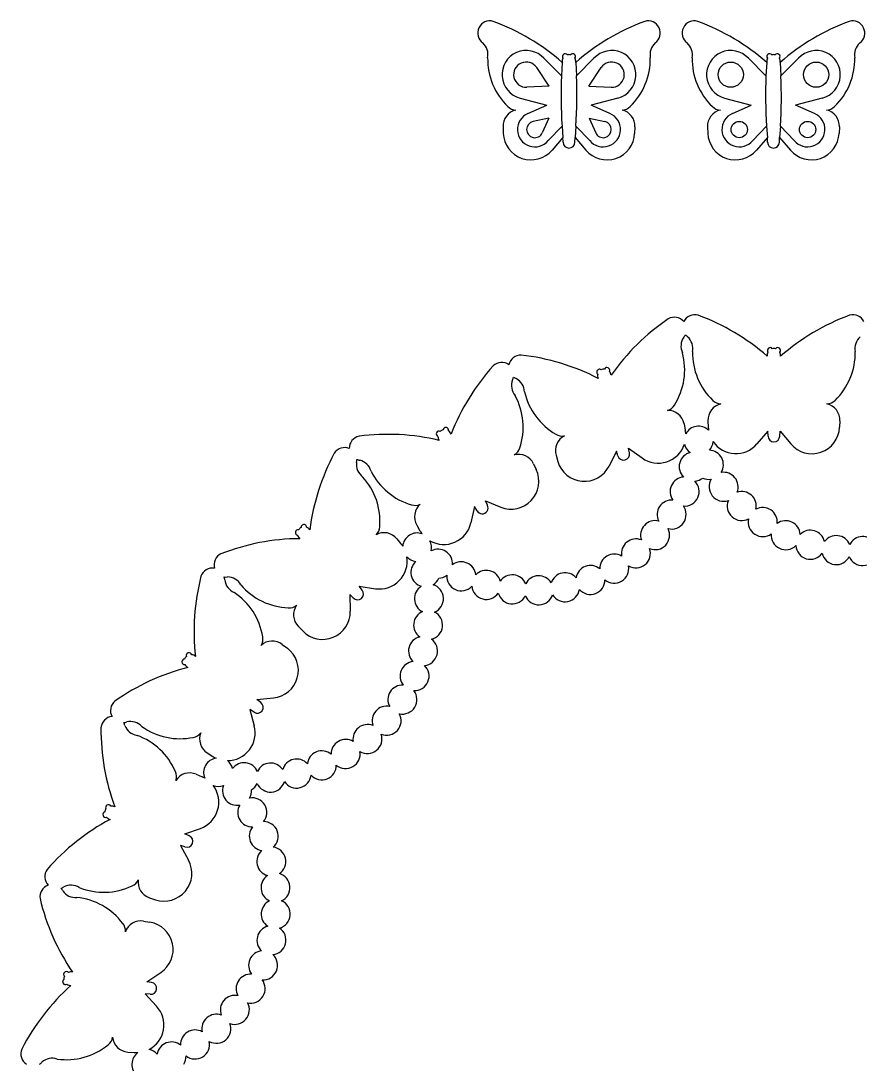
# Model space of a CAD drawing. Extents: x -11 to 241, y -9 to 175.
# Drawn here: x -11.3 to 67.1, y 61.4 to 158.8 of the extents above; entities that cross this region are included whole.
import ezdxf

# ---------------------------------------------------------------- set-up
doc = ezdxf.new("R2010")
doc.units = 0
doc.layers.get('0').update_dxf_attribs({"linetype": 'CONTINUOUS'})

msp = doc.modelspace()

# ---------------------------------------------------------------- linework, layer by layer
for p, q in [((37.545647, 155.277075), (39.183218, 153.64178)), ((39.255449, 154.896929), (39.183218, 153.64178)), ((40.507123, 154.896929), (40.579353, 153.64178)), ((42.216925, 155.277075), (40.579353, 153.64178)), ((56.649319, 155.277075), (58.28689, 153.64178)), ((58.35912, 154.896929), (58.28689, 153.64178)), ((59.610795, 154.896929), (59.683025, 153.64178)), ((61.320596, 155.277075), (59.683025, 153.64178)), ((38.032303, 152.666881), (36.868777, 154.403039)), ((41.730269, 152.666881), (42.893795, 154.403039)), ((38.032303, 152.666881), (35.944665, 152.567872)), ((41.730269, 152.666881), (43.817907, 152.567872)), ((35.317705, 151.563964), (37.81262, 150.888328)), ((44.444866, 151.563964), (41.949952, 150.888328)), ((54.421377, 151.563964), (56.916292, 150.888328)), ((63.548538, 151.563964), (61.053623, 150.888328)), ((36.052372, 150.116685), (37.81262, 150.888328)), ((43.7102, 150.116685), (41.949952, 150.888328)), ((55.156043, 150.116685), (56.916292, 150.888328)), ((62.813871, 150.116685), (61.053623, 150.888328)), ((37.998387, 149.684408), (36.530657, 149.370903)), ((37.998387, 149.684408), (37.386091, 148.314148)), ((41.764185, 149.684408), (43.231915, 149.370903)), ((41.764185, 149.684408), (42.376481, 148.314148)), ((33.720826, 148.868222), (33.747457, 148.265087)), ((37.944797, 147.597482), (39.231122, 148.941882)), ((39.231122, 148.941882), (39.310539, 147.892572)), ((40.53145, 148.941882), (40.452032, 147.892572)), ((41.817774, 147.597482), (40.53145, 148.941882)), ((46.041746, 148.868222), (46.015115, 148.265087)), ((52.824498, 148.868222), (52.851128, 148.265087)), ((57.048469, 147.597482), (58.334794, 148.941882)), ((58.334794, 148.941882), (58.414211, 147.892572)), ((59.635121, 148.941882), (59.555704, 147.892572)), ((60.921446, 147.597482), (59.635121, 148.941882)), ((65.145417, 148.868222), (65.118786, 148.265087)), ((39.310539, 147.892572), (38.300416, 146.704412)), ((39.331935, 147.443128), (39.310539, 147.892572)), ((40.430637, 147.443128), (40.452032, 147.892572)), ((40.452032, 147.892572), (41.462156, 146.704412)), ((58.414211, 147.892572), (57.404087, 146.704412)), ((58.435606, 147.443128), (58.414211, 147.892572)), ((59.534309, 147.443128), (59.555704, 147.892572)), ((59.555704, 147.892572), (60.565828, 146.704412)), ((50.633403, 121.162806), (50.751886, 120.570823)), ((52.866053, 121.433898), (52.892683, 120.830763)), ((65.186972, 121.433898), (65.160341, 120.830763)), ((58.455766, 120.458248), (57.445642, 119.270088)), ((58.477161, 120.008803), (58.455766, 120.458248)), ((59.575864, 120.008803), (59.597259, 120.458248)), ((59.597259, 120.458248), (60.607382, 119.270088)), ((45.439605, 118.8778), (46.704722, 117.965905)), ((45.526391, 118.436295), (45.439605, 118.8778)), ((38.670508, 118.214217), (38.840704, 117.63498)), ((44.331282, 118.604623), (43.634856, 117.209251)), ((44.459615, 118.173359), (44.331282, 118.604623)), ((36.567612, 117.416693), (36.824322, 116.870268)), ((31.060832, 113.42465), (30.718577, 111.903159)), ((31.288644, 113.03663), (31.060832, 113.42465)), ((32.071574, 113.955129), (33.518159, 113.372494)), ((32.261497, 113.547223), (32.071574, 113.955129)), ((25.65798, 111.690877), (25.961851, 111.169203)), ((23.80705, 110.413272), (24.187069, 109.944159)), ((19.415645, 105.219372), (19.447453, 103.660186)), ((19.729697, 104.897146), (19.415645, 105.219372)), ((20.270065, 105.976322), (21.814049, 105.756808)), ((20.552088, 105.62572), (20.270065, 105.976322)), ((14.584709, 102.242991), (15.004595, 101.809197)), ((13.093315, 100.559555), (13.574558, 100.195019)), ((10.72094, 95.405079), (12.272592, 95.561443)), ((11.078672, 95.132158), (10.72094, 95.405079)), ((10.072499, 94.465649), (10.476519, 92.959382)), ((10.454538, 94.227943), (10.072499, 94.465649)), ((6.094235, 90.419638), (6.605734, 90.098934)), ((5.049051, 88.428205), (5.603549, 88.18943)), ((3.97916, 82.855762), (5.448303, 83.378917)), ((4.391811, 82.676382), (3.97916, 82.855762)), ((3.574381, 81.788447), (4.327135, 80.422638)), ((4.002206, 81.649077), (3.574381, 81.788447)), ((0.679993, 76.907945), (1.253377, 76.718971)), ((0.14176, 74.724251), (0.737288, 74.625115)), ((0.436531, 69.057692), (1.737785, 69.917234)), ((0.88012, 68.982278), (0.436531, 69.057692)), ((0.29894, 67.924521), (1.356679, 66.778546)), ((0.747686, 67.891586), (0.29894, 67.924521)), ((-1.343362, 62.493165), (-0.741415, 62.446902))]:
    msp.add_line(p, q)
for centre, radius in [((54.992449, 153.74627), 1.179722), ((62.977466, 153.74627), 1.179722), ((55.793604, 148.625225), 0.762499), ((62.176311, 148.625225), 0.762499)]:
    msp.add_circle(centre, radius)
for centre, radius, start, end in [((32.491194, 157.629874), 1.138673, 73.983247, 234.096274), ((47.271378, 157.629874), 1.138673, 305.903726, 106.016753), ((51.594865, 157.629874), 1.138673, 73.983247, 234.096274), ((66.37505, 157.629874), 1.138673, 305.903726, 106.016753), ((25.603942, 139.239642), 20.772922, 48.914998, 69.715981), ((54.15863, 139.239642), 20.772922, 110.284019, 131.085002), ((44.707614, 139.239642), 20.772922, 48.914998, 69.715981), ((73.262301, 139.239642), 20.772922, 110.284019, 131.085002), ((30.842325, 155.612232), 1.47048, 348.646583, 48.147712), ((35.888778, 153.74627), 2.255789, 42.735293, 255.3355), ((43.873794, 153.74627), 2.255789, 284.6645, 137.264707), ((48.920247, 155.612232), 1.47048, 131.852288, 191.353417), ((49.945996, 155.612232), 1.47048, 348.646583, 48.147712), ((54.992449, 153.74627), 2.255789, 42.735293, 255.3355), ((62.977466, 153.74627), 2.255789, 284.6645, 137.264707), ((68.023919, 155.612232), 1.47048, 131.852288, 191.353417), ((38.407175, 155.19916), 6.124392, 178.843673, 226.26073), ((35.888778, 153.74627), 1.179722, 33.828925, 272.715288), ((39.881286, 154.983361), 0.631777, 152.363216, 187.863148), ((39.526387, 155.436734), 0.260081, 38.05372, 218.05372), ((39.881286, 154.983361), 0.631777, 76.255776, 103.744224), ((40.236972, 155.435221), 0.261634, 321.791639, 141.791639), ((39.881286, 154.983361), 0.631777, 352.136852, 27.327502), ((43.873794, 153.74627), 1.179722, 267.284712, 146.171075), ((41.355397, 155.19916), 6.124392, 313.73927, 1.156327), ((57.510847, 155.19916), 6.124392, 178.843673, 226.26073), ((58.984957, 154.983361), 0.631777, 152.363216, 187.863148), ((58.630058, 155.436734), 0.260081, 38.05372, 218.05372), ((58.984957, 154.983361), 0.631777, 76.255776, 103.744224), ((59.340643, 155.435221), 0.261634, 321.791639, 141.791639), ((58.984957, 154.983361), 0.631777, 352.136852, 27.327502), ((60.459068, 155.19916), 6.124392, 313.73927, 1.156327), ((83.172881, 151.739953), 44.030754, 177.524446, 183.643494), ((-3.410309, 151.739953), 44.030754, 356.356506, 2.475554), ((102.276552, 151.739953), 44.030754, 177.524446, 183.643494), ((15.693363, 151.739953), 44.030754, 356.356506, 2.475554), ((35.26415, 148.936366), 1.544828, 102.802988, 182.528171), ((34.93143, 151.476119), 1.033378, 222.775242, 269.467045), ((36.689933, 148.625225), 1.622017, 113.145452, 320.682299), ((43.072639, 148.625225), 1.622017, 219.317701, 66.854548), ((44.831142, 151.476119), 1.033378, 270.532955, 317.224758), ((44.498421, 148.936366), 1.544828, 357.471829, 77.197012), ((54.367822, 148.936366), 1.544828, 102.802988, 182.528171), ((54.035101, 151.476119), 1.033378, 222.775242, 269.467045), ((55.793604, 148.625225), 1.622017, 113.145452, 320.682299), ((62.176311, 148.625225), 1.622017, 219.317701, 66.854548), ((63.934814, 151.476119), 1.033378, 270.532955, 317.224758), ((63.602093, 148.936366), 1.544828, 357.471829, 77.197012), ((36.689933, 148.625225), 0.762499, 102.057116, 335.922674), ((43.072639, 148.625225), 0.762499, 204.077326, 77.942884), ((36.330517, 148.379138), 2.585577, 182.528171, 319.630198), ((43.432055, 148.379138), 2.585577, 220.369802, 357.471829), ((55.434189, 148.379138), 2.585577, 182.528171, 319.630198), ((62.535726, 148.379138), 2.585577, 220.369802, 357.471829), ((39.881286, 147.443128), 0.549351, 180, 360), ((58.984957, 147.443128), 0.549351, 180, 360), ((60.818696, 113.756511), 20.772922, 124.130173, 144.931156), ((49.730504, 129.964129), 1.138673, 39.459604, 119.862907), ((51.63642, 130.195549), 1.138673, 73.983247, 154.386549), ((44.749168, 111.805318), 20.772922, 48.914998, 69.715981), ((73.303856, 111.805318), 20.772922, 110.284019, 131.085002), ((66.416604, 130.195549), 1.138673, 25.613451, 106.016753), ((51.814314, 128.399717), 1.47048, 145.698442, 205.199571), ((49.730504, 129.964129), 1.138673, 319.74988, 334.386549), ((51.63642, 130.195549), 1.138673, 219.459604, 234.096274), ((49.987551, 128.177907), 1.47048, 348.646583, 48.147712), ((68.065473, 128.177907), 1.47048, 131.852288, 191.353417), ((44.568139, 126.188261), 6.124392, 327.585424, 15.002481), ((57.552401, 127.764836), 6.124392, 178.843673, 226.26073), ((59.026512, 127.549037), 0.631777, 152.363216, 187.863148), ((58.671613, 128.00241), 0.260081, 38.05372, 218.05372), ((59.026512, 127.549037), 0.631777, 76.255776, 103.744224), ((59.382198, 128.000897), 0.261634, 321.791639, 141.791639), ((59.026512, 127.549037), 0.631777, 352.136852, 27.327502), ((60.500623, 127.764836), 6.124392, 313.73927, 1.156327), ((33.584655, 125.746189), 1.138673, 53.305758, 133.709061), ((35.379806, 126.427), 1.138673, 87.829401, 168.232703), ((33.093755, 106.922927), 20.772922, 62.761152, 83.562135), ((48.22938, 112.663113), 20.772922, 137.976327, 158.77731), ((42.735421, 125.981221), 0.260081, 51.899874, 231.899874), ((43.188507, 125.625955), 0.631777, 166.20937, 201.709301), ((43.188507, 125.625955), 0.631777, 90.10193, 117.590378), ((43.42572, 126.149806), 0.261634, 335.637793, 155.637793), ((43.188507, 125.625955), 0.631777, 5.983006, 41.173656), ((35.982301, 124.725923), 1.47048, 159.544595, 219.045725), ((33.584655, 125.746189), 1.138673, 333.596034, 348.232703), ((35.379806, 126.427), 1.138673, 233.305758, 247.942428), ((34.261703, 124.073387), 1.47048, 2.492737, 61.993866), ((29.475922, 120.844606), 6.124392, 341.431578, 28.848635), ((41.705587, 125.482705), 6.124392, 192.689827, 240.106884), ((48.833867, 123.405205), 1.033378, 284.379109, 331.070912), ((54.409377, 121.502042), 1.544828, 102.802988, 182.528171), ((54.076656, 124.041794), 1.033378, 222.775242, 269.467045), ((63.976368, 124.041794), 1.033378, 270.532955, 317.224758), ((63.643648, 121.502042), 1.544828, 357.471829, 77.197012), ((49.118618, 120.859627), 1.544828, 11.317983, 91.043166), ((28.375903, 120.533869), 0.261634, 349.483947, 169.483947), ((51.988185, 119.574658), 1.35552, 46.634842, 151.468093), ((55.475743, 120.944814), 2.585577, 182.528171, 188.55672), ((62.577281, 120.944814), 2.585577, 220.369802, 357.471829), ((20.497452, 118.877495), 1.138673, 101.675555, 182.078857), ((22.94546, 99.393088), 20.772922, 76.607305, 97.408289), ((27.746008, 120.204984), 0.260081, 65.746028, 245.746028), ((28.270949, 119.968471), 0.631777, 180.055524, 215.555455), ((28.270949, 119.968471), 0.631777, 103.948084, 131.436532), ((28.270949, 119.968471), 0.631777, 19.82916, 55.01981), ((40.152678, 118.649721), 1.544828, 116.649142, 196.374325), ((39.221823, 121.036048), 1.033378, 236.621396, 283.313199), ((48.216591, 120.063393), 2.585577, 3.519537, 11.317983), ((59.026512, 120.008803), 0.549351, 180, 360), ((18.917393, 117.786859), 1.138673, 67.151912, 147.555214), ((34.283726, 119.163275), 1.033378, 298.225262, 344.917065), ((48.216591, 120.063393), 2.585577, 234.215956, 341.713591), ((51.988185, 119.574658), 1.35552, 193.765034, 235.046313), ((51.988185, 119.574658), 1.35552, 318.356696, 356.261889), ((55.475743, 120.944814), 2.585577, 214.340012, 319.630198), ((36.267555, 108.588666), 20.772922, 151.82248, 172.623464), ((35.169398, 116.759813), 1.544828, 25.164137, 104.889319), ((44.993003, 118.304827), 0.549351, 193.846154, 13.846154), ((51.534423, 117.147137), 1.35552, 103.778131, 225.572629), ((52.952227, 117.31929), 1.35552, 328.273525, 87.931267), ((21.489534, 117.370035), 1.47048, 173.390749, 232.891878), ((18.917393, 117.786859), 1.138673, 347.442188, 2.078857), ((20.497452, 118.877495), 1.138673, 247.151912, 261.788582), ((19.975096, 116.324694), 1.47048, 16.338891, 75.84002), ((41.321411, 118.363884), 2.585577, 196.374325, 333.476352), ((16.101079, 112.044423), 6.124392, 355.277732, 42.694788), ((26.865402, 119.474499), 6.124392, 206.535981, 253.953037), ((34.484134, 115.770847), 2.585577, 248.06211, 25.164137), ((50.687293, 114.827412), 1.35552, 94.304447, 216.098944), ((51.534423, 117.147137), 1.35552, 274.304447, 308.713627), ((52.952227, 117.31929), 1.35552, 245.132527, 279.541707), ((54.329888, 115.269703), 1.35552, 148.273525, 289.015391), ((54.329888, 115.269703), 1.35552, 337.747209, 99.541707), ((50.687293, 114.827412), 1.35552, 264.830763, 45.572629), ((49.469902, 112.678758), 1.35552, 84.830763, 206.906174), ((56.02611, 113.474826), 1.35552, 157.747209, 298.208162), ((56.02611, 113.474826), 1.35552, 346.93998, 109.015391), ((25.517966, 114.56265), 1.033378, 250.46755, 297.159353), ((26.992857, 112.468433), 1.544828, 130.495296, 210.220479), ((31.77507, 113.291926), 0.549351, 207.692308, 27.692308), ((49.469902, 112.678758), 1.35552, 255.637992, 36.098944), ((57.98729, 111.973984), 1.35552, 354.625776, 118.208162), ((47.924885, 110.752186), 1.35552, 75.637992, 199.220378), ((57.98729, 111.973984), 1.35552, 166.93998, 305.893958), ((60.131575, 110.748914), 1.35552, 3.232306, 125.893958), ((14.574505, 111.009392), 0.260081, 79.592182, 259.592182), ((15.140793, 110.905379), 0.631777, 117.794237, 145.282686), ((15.107388, 111.479465), 0.261634, 3.330101, 183.330101), ((15.140793, 110.905379), 0.631777, 33.675314, 68.865964), ((21.171545, 111.562532), 1.033378, 312.071416, 358.763219), ((28.196035, 112.470598), 2.585577, 210.220479, 218.018925), ((28.196035, 112.470598), 2.585577, 239.824871, 347.322506), ((47.924885, 110.752186), 1.35552, 247.952196, 26.906174), ((62.435043, 109.858527), 1.35552, 12.70599, 134.500488), ((14.894064, 89.653405), 20.772922, 90.453459, 111.254443), ((15.140793, 110.905379), 0.631777, 193.901678, 229.401609), ((22.606668, 109.440865), 1.544828, 39.010291, 118.735473), ((25.697048, 109.603745), 1.35552, 70.070368, 174.903619), ((25.697048, 109.603745), 1.35552, 346.492149, 27.773427), ((46.136088, 109.049554), 1.35552, 67.952196, 190.613848), ((60.131575, 110.748914), 1.35552, 174.625776, 314.500488), ((64.853648, 109.359422), 1.35552, 22.179674, 143.974172), ((67.321416, 109.265214), 1.35552, 31.653359, 153.447856), ((22.177991, 108.316642), 2.585577, 32.981742, 39.010291), ((27.646437, 108.08762), 1.35552, 355.965833, 117.76033), ((46.136088, 109.049554), 1.35552, 239.345666, 19.220378), ((62.435043, 109.858527), 1.35552, 183.232306, 323.974172), ((7.854267, 107.985784), 1.138673, 115.521709, 195.925011), ((22.177991, 108.316642), 2.585577, 261.908264, 9.405898), ((25.744698, 109.636635), 1.35552, 221.457342, 262.73862), ((26.471037, 107.276299), 1.35552, 131.470439, 253.264936), ((29.818786, 106.913031), 1.35552, 5.439517, 127.234015), ((44.112638, 107.633784), 1.35552, 59.345666, 181.140164), ((64.853648, 109.359422), 1.35552, 192.70599, 333.447856), ((67.321416, 109.265214), 1.35552, 202.179674, 342.92154), ((6.581128, 106.548708), 1.138673, 80.998066, 161.401368), ((32.154837, 106.11202), 1.35552, 14.632288, 136.707699), ((39.510243, 105.888326), 1.35552, 40.398298, 162.192795), ((41.883757, 106.570372), 1.35552, 49.871982, 171.666479), ((44.112638, 107.633784), 1.35552, 229.871982, 10.613848), ((25.628397, 101.769963), 20.772922, 165.668634, 186.469618), ((6.581128, 106.548708), 1.138673, 1.288341, 15.925011), ((7.854267, 107.985784), 1.138673, 260.998066, 275.634736), ((9.178279, 106.75955), 1.47048, 187.236903, 246.738032), ((7.958015, 105.382155), 1.47048, 30.185045, 89.686174), ((26.471037, 107.276299), 1.35552, 301.996755, 336.405935), ((27.646437, 108.08762), 1.35552, 272.824834, 307.234015), ((29.818786, 106.913031), 1.35552, 175.965833, 316.707699), ((34.588852, 105.694496), 1.35552, 22.318084, 145.900469), ((37.05684, 105.606249), 1.35552, 30.924614, 153.586266), ((41.883757, 106.570372), 1.35552, 220.398298, 1.140164), ((5.220906, 100.299148), 6.124392, 9.123886, 56.540942), ((13.894303, 110.08939), 6.124392, 220.382135, 267.799191), ((20.140892, 105.261433), 0.549351, 221.538462, 41.538462), ((26.79897, 104.828604), 1.35552, 121.996755, 243.791252), ((26.79897, 104.828604), 1.35552, 292.52307, 73.264936), ((32.154837, 106.11202), 1.35552, 185.439517, 325.900469), ((34.588852, 105.694496), 1.35552, 194.632288, 333.586266), ((39.510243, 105.888326), 1.35552, 210.924614, 351.666479), ((13.761504, 104.997808), 1.033378, 264.313704, 311.005507), ((15.694717, 103.317411), 1.544828, 144.34145, 224.066632), ((37.05684, 105.606249), 1.35552, 202.318084, 342.192795), ((16.862414, 103.607452), 2.585577, 224.066632, 1.16866), ((26.719554, 102.360315), 1.35552, 112.52307, 234.598482), ((26.719554, 102.360315), 1.35552, 283.3303, 63.791252), ((10.259357, 101.044702), 1.033378, 325.91757, 12.609373), ((12.160526, 99.328134), 1.544828, 52.856445, 132.581627), ((26.246832, 99.936416), 1.35552, 103.3303, 226.912685), ((26.246832, 99.936416), 1.35552, 275.644504, 54.598482), ((4.561115, 98.963391), 0.631777, 131.640391, 159.128839), ((4.391293, 99.512801), 0.261634, 17.176255, 197.176255), ((4.561115, 98.963391), 0.631777, 47.521468, 82.712118), ((12.01335, 98.13399), 2.585577, 275.754417, 52.856445), ((9.407486, 78.269915), 20.772922, 104.299613, 125.100597), ((3.98639, 98.92886), 0.260081, 93.438335, 273.438335), ((4.561115, 98.963391), 0.631777, 207.747831, 243.247763), ((25.454183, 97.597514), 1.35552, 95.644504, 218.306156), ((25.454183, 97.597514), 1.35552, 267.037974, 46.912685), ((24.320448, 95.403568), 1.35552, 87.037974, 208.832471), ((24.320448, 95.403568), 1.35552, 257.56429, 38.306156), ((-1.814973, 94.384855), 1.138673, 129.367863, 209.771165), ((10.766605, 94.68005), 0.549351, 235.384615, 55.384615), ((22.841065, 93.426151), 1.35552, 77.56429, 199.358787), ((-2.707202, 92.684856), 1.138673, 94.84422, 175.247522), ((22.841065, 93.426151), 1.35552, 248.090606, 28.832471), ((16.930217, 92.603282), 20.772922, 179.514788, 200.315772), ((-1.814973, 94.384855), 1.138673, 274.84422, 289.480889), ((-2.707202, 92.684856), 1.138673, 15.134495, 29.771165), ((-0.235977, 93.511109), 1.47048, 201.083057, 260.584186), ((-1.091151, 91.881711), 1.47048, 44.031199, 103.532328), ((3.546125, 97.872809), 6.124392, 234.228288, 281.645345), ((7.979217, 92.289539), 2.585577, 269.724627, 15.014813), ((21.056385, 91.719202), 1.35552, 68.090606, 189.885103), ((-2.532281, 86.291374), 6.124392, 22.97004, 70.387096), ((4.63568, 92.897398), 1.033378, 278.159858, 324.851661), ((6.914862, 91.728478), 1.544828, 158.187604, 237.912786), ((19.015092, 90.329282), 1.35552, 58.616921, 181.278573), ((21.056385, 91.719202), 1.35552, 238.616921, 19.358787), ((16.788787, 89.260489), 1.35552, 50.010392, 173.592777), ((7.098767, 88.58973), 1.35552, 97.762676, 202.595927), ((7.979217, 92.289539), 2.585577, 237.912786, 245.711232), ((7.125674, 88.640997), 1.35552, 13.741311, 51.646505), ((14.439541, 88.499045), 1.35552, 42.324595, 164.400006), ((19.015092, 90.329282), 1.35552, 230.010392, 9.885103), ((2.181339, 88.221044), 1.033378, 339.763724, 26.455527), ((9.529444, 88.153194), 1.35552, 23.658141, 143.315882), ((11.998821, 88.122689), 1.35552, 33.131825, 154.926322), ((16.788787, 89.260489), 1.35552, 222.324595, 1.278573), ((4.438065, 87.009336), 1.544828, 66.702598, 146.427781), ((4.580943, 85.81467), 2.585577, 60.674049, 66.702598), ((11.998821, 88.122689), 1.35552, 203.658141, 344.400006), ((14.439541, 88.499045), 1.35552, 213.131825, 353.592777), ((4.580943, 85.81467), 2.585577, 289.600571, 37.098206), ((7.125674, 88.640997), 1.35552, 249.14965, 290.430928), ((8.865718, 86.88857), 1.35552, 159.162747, 280.957244), ((8.865718, 86.88857), 1.35552, 329.689062, 4.098242), ((9.529444, 88.153194), 1.35552, 300.517142, 334.926322), ((10.29359, 84.873641), 1.35552, 320.215378, 100.957244), ((-3.402993, 84.665465), 0.260081, 107.284489, 287.284489), ((-2.853232, 84.836533), 0.631777, 145.486545, 172.974993), ((-3.149601, 85.329337), 0.261634, 31.022408, 211.022408), ((-2.853232, 84.836533), 0.631777, 61.367622, 96.558272), ((10.29359, 84.873641), 1.35552, 149.689062, 271.48356), ((6.804585, 65.904185), 20.772922, 118.145767, 138.94675), ((-2.853232, 84.836533), 0.631777, 221.593985, 257.093917), ((11.370341, 82.651174), 1.35552, 311.022608, 91.48356), ((11.370341, 82.651174), 1.35552, 140.215378, 262.290789), ((4.197008, 82.16273), 0.549351, 249.230769, 69.230769), ((12.078209, 80.285233), 1.35552, 131.022608, 254.604993), ((12.078209, 80.285233), 1.35552, 303.336811, 82.290789), ((2.062703, 79.174617), 2.585577, 251.75894, 28.860967), ((-7.948327, 78.865143), 1.138673, 143.214016, 223.617319), ((12.463295, 77.845876), 1.35552, 123.336811, 245.998463), ((12.463295, 77.845876), 1.35552, 294.730282, 74.604993), ((-8.407793, 77.001019), 1.138673, 108.690374, 189.093676), ((-6.646496, 76.607958), 1.47048, 57.877352, 117.378481), ((-3.577735, 83.534739), 6.124392, 248.074442, 295.491499), ((-1.329147, 78.964652), 1.033378, 292.006012, 338.697815), ((1.163548, 78.375142), 1.544828, 172.033758, 251.75894), ((-7.948327, 78.865143), 1.138673, 288.690374, 303.327043), ((-8.407793, 77.001019), 1.138673, 28.980649, 43.617319), ((-6.206113, 78.394666), 1.47048, 214.929211, 274.43034), ((10.67852, 81.621357), 20.772922, 193.360942, 214.161925), ((-6.707895, 70.835181), 6.124392, 36.816193, 84.23325), ((12.479, 75.37636), 1.35552, 114.730282, 236.524779), ((12.479, 75.37636), 1.35552, 285.256597, 65.998463), ((-2.593044, 73.836822), 1.033378, 353.609878, 40.301681), ((-0.111913, 73.200393), 1.544828, 80.548752, 160.273935), ((0.312715, 72.074635), 2.585577, 303.446725, 80.548752), ((12.088022, 72.93794), 1.35552, 105.256597, 227.051095), ((12.088022, 72.93794), 1.35552, 275.782913, 56.524779), ((11.301026, 70.59713), 1.35552, 95.782913, 217.577411), ((11.301026, 70.59713), 1.35552, 266.309229, 47.051095), ((-7.1642, 69.048143), 0.260081, 121.130643, 301.130643), ((-7.077046, 69.753365), 0.261634, 44.868562, 224.868562), ((-6.671354, 69.345807), 0.631777, 159.332699, 186.821147), ((-6.671354, 69.345807), 0.631777, 75.213776, 110.404425), ((10.139478, 68.417781), 1.35552, 86.309229, 208.970881), ((10.139478, 68.417781), 1.35552, 257.702699, 37.577411), ((7.236633, 53.274865), 20.772922, 131.991921, 152.792904), ((-6.671354, 69.345807), 0.631777, 235.440139, 270.940071), ((0.813903, 68.436932), 0.549351, 263.076923, 83.076923), ((8.664876, 66.436796), 1.35552, 77.702699, 201.285085), ((-0.543281, 65.024876), 2.585577, 297.416935, 42.707121), ((8.664876, 66.436796), 1.35552, 250.016903, 28.970881), ((6.938582, 64.670822), 1.35552, 70.016903, 192.092314), ((4.952334, 63.203316), 1.35552, 60.824133, 182.61863), ((6.938582, 64.670822), 1.35552, 240.824133, 21.285085), ((-3.786322, 64.009289), 1.033378, 305.852165, 352.543968), ((-1.224982, 64.033451), 1.544828, 185.879911, 265.605094), ((2.751633, 62.082751), 1.35552, 51.350448, 171.00819), ((4.952334, 63.203316), 1.35552, 231.350448, 12.092314), ((-10.189347, 62.328599), 1.138673, 157.06017, 237.463472), ((-7.063264, 67.908455), 6.124392, 261.920596, 309.337653), ((0.396507, 61.339692), 1.35552, 125.454984, 230.288234), ((-0.543281, 65.024876), 2.585577, 265.605094, 273.40354), ((0.396507, 61.397591), 1.35552, 41.433619, 79.338812), ((-10.189347, 62.328599), 1.138673, 302.536528, 317.173197), ((-8.385165, 60.448552), 1.47048, 71.723506, 131.224635), ((2.751633, 62.082751), 1.35552, 328.20945, 2.61863)]:
    msp.add_arc(centre, radius, start, end)

doc.saveas('drawing.dxf')
